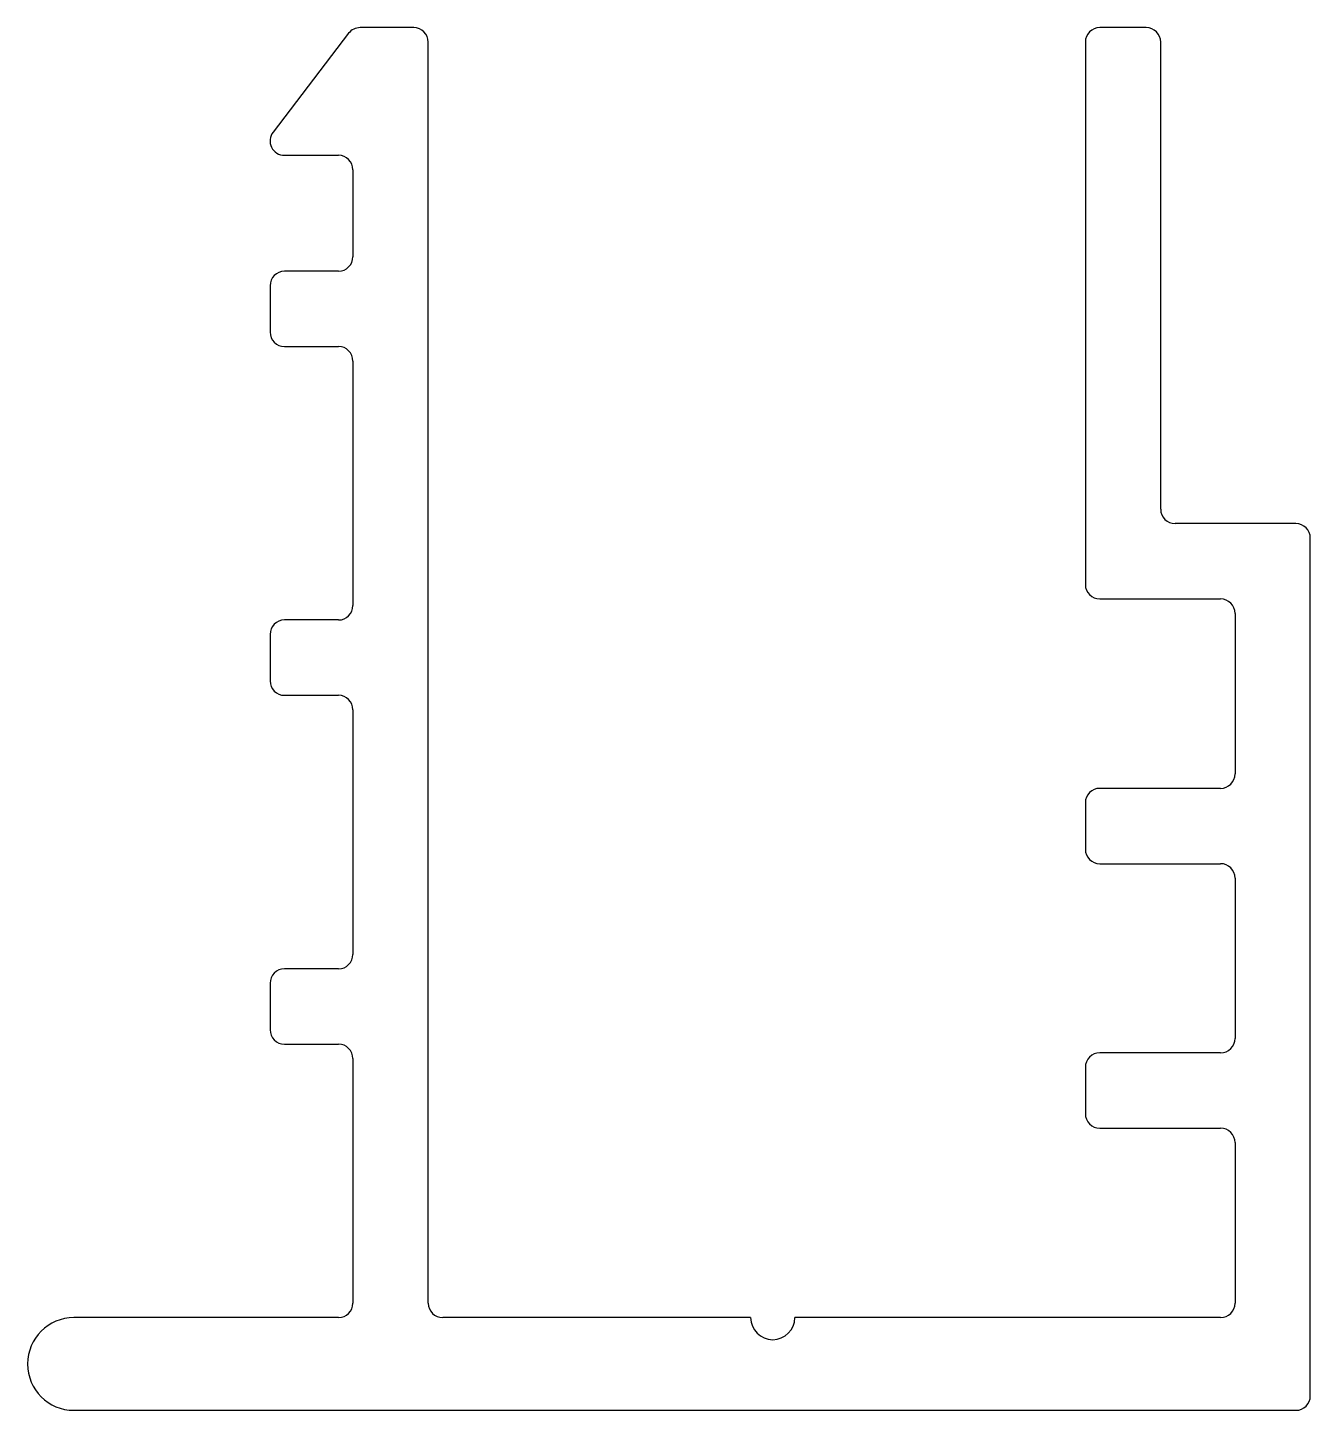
# Model space of a CAD drawing. Extents: x -11.3 to 10.8, y 0.1 to 23.9.
import ezdxf

# ---------------------------------------------------------------- set-up
doc = ezdxf.new("R2010")
doc.units = 0
doc.layers.add('FRAME', color=4, linetype='CONTINUOUS')

msp = doc.modelspace()

# ---------------------------------------------------------------- linework, layer by layer
at = {"layer": 'FRAME', "color": 7}
for p, q in [((-4.681, 23.941), (-5.607, 23.941)), ((7.961, 23.941), (7.161, 23.941)), ((-5.806, 23.843), (-7.109, 22.139)), ((-4.431, 1.926), (-4.431, 23.691)), ((6.911, 23.691), (6.911, 14.331)), ((8.211, 15.631), (8.211, 23.691)), ((-6.911, 21.737), (-5.981, 21.737)), ((-5.731, 21.487), (-5.731, 19.987)), ((-5.981, 19.737), (-6.911, 19.737)), ((-7.161, 19.487), (-7.161, 18.687)), ((-6.911, 18.437), (-5.981, 18.437)), ((-5.731, 18.187), (-5.731, 13.967)), ((10.544, 15.381), (8.461, 15.381)), ((10.794, 0.326), (10.794, 15.132)), ((7.161, 14.081), (9.244, 14.081)), ((-5.981, 13.717), (-6.911, 13.717)), ((9.494, 13.831), (9.494, 11.061)), ((-7.161, 13.467), (-7.161, 12.667)), ((-6.911, 12.417), (-5.981, 12.417)), ((-5.731, 12.167), (-5.731, 7.946)), ((9.244, 10.811), (7.161, 10.811)), ((6.911, 10.561), (6.911, 9.761)), ((7.161, 9.511), (9.244, 9.511)), ((9.494, 9.261), (9.494, 6.496)), ((-5.981, 7.696), (-6.911, 7.696)), ((-7.161, 7.446), (-7.161, 6.646)), ((-6.911, 6.396), (-5.981, 6.396)), ((9.244, 6.246), (7.161, 6.246)), ((-5.731, 6.146), (-5.731, 1.926)), ((6.911, 5.996), (6.911, 5.196)), ((7.161, 4.946), (9.244, 4.946)), ((9.494, 4.696), (9.494, 1.926)), ((-5.981, 1.676), (-10.545, 1.676)), ((1.134, 1.676), (-4.181, 1.676)), ((9.244, 1.676), (1.896, 1.676)), ((-10.545, 0.076), (10.544, 0.076))]:
    msp.add_line(p, q, dxfattribs=at)
for centre, radius, start, end in [((-5.607, 23.691), 0.25, 90, 142.5767), ((-4.681, 23.691), 0.25, 0, 90), ((7.161, 23.691), 0.25, 90, 180), ((7.961, 23.691), 0.25, 360, 90), ((-6.911, 21.987), 0.25, 142.5766, 270), ((-5.981, 21.487), 0.25, 0, 90), ((-5.981, 19.987), 0.25, 270, 360), ((-6.911, 19.487), 0.25, 90, 180), ((-6.911, 18.687), 0.25, 180, 270), ((-5.981, 18.187), 0.25, 0, 90), ((8.461, 15.631), 0.25, 180, 270), ((10.544, 15.131), 0.25, 0.07, 90), ((7.161, 14.331), 0.25, 180, 270), ((9.244, 13.831), 0.25, 360, 90), ((-5.981, 13.967), 0.25, 270, 0), ((-6.911, 13.467), 0.25, 90, 180), ((-6.911, 12.667), 0.25, 180, 270), ((-5.981, 12.167), 0.25, 0, 90), ((9.244, 11.061), 0.25, 270, 360), ((7.161, 10.561), 0.25, 90, 180), ((7.161, 9.761), 0.25, 180, 270), ((9.244, 9.261), 0.25, 0, 90), ((-5.981, 7.946), 0.25, 270, 0), ((-6.911, 7.446), 0.25, 90, 180), ((-6.911, 6.646), 0.25, 180, 270), ((9.244, 6.496), 0.25, 270, 360), ((-5.981, 6.146), 0.25, 0, 90), ((7.161, 5.996), 0.25, 90, 180), ((7.161, 5.196), 0.25, 180, 270), ((9.244, 4.696), 0.25, 360, 90), ((-5.981, 1.926), 0.25, 270, 360), ((-4.181, 1.926), 0.25, 180, 270), ((9.244, 1.926), 0.25, 270, 360), ((-10.545, 0.876), 0.8, 90, 270), ((1.515, 1.676), 0.381, 180, 0), ((10.544, 0.326), 0.25, 270, 0)]:
    msp.add_arc(centre, radius, start, end, dxfattribs=at)

doc.saveas('drawing.dxf')
